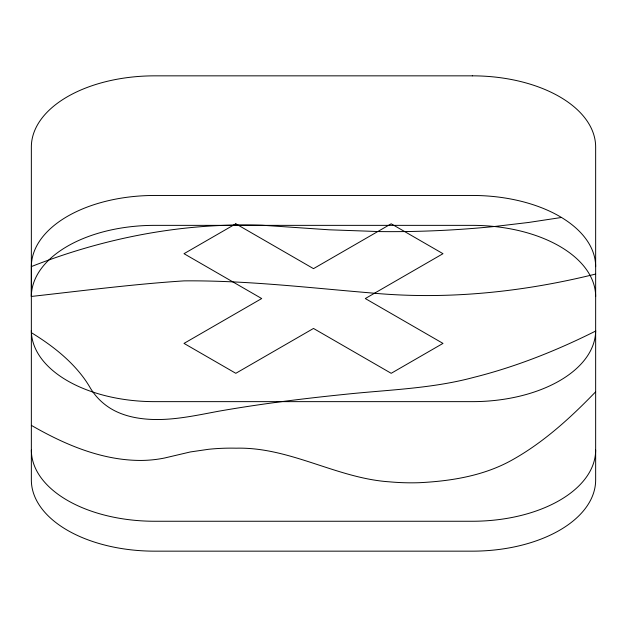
<?xml version="1.0" encoding="UTF-8"?>
<svg xmlns="http://www.w3.org/2000/svg" width="627" height="627" viewBox="0 0 627 627"><rect width="100%" height="100%" fill="white"/><g stroke="black" fill="none" stroke-linecap="round" stroke-linejoin="round"><path stroke-width="0.94" d="M595.65 266.663A123.323 71.204 0 0 0 472.327 195.459L154.673 195.459A123.323 71.204 0 0 0 31.35 266.585L31.35 296.446C82.208 290.803 133.018 284.196 184.103 280.872C246.45 280.316 308.555 287.746 370.604 292.903A348.714 201.33 0 0 0 411.383 295.356C473.416 296.955 535.482 288.969 595.65 274.054M595.65 391.804C570.774 417.566 543.954 442.137 512.557 459.756C484.185 475.815 451.158 481.144 419.001 482.712A141.483 81.682 0 0 1 389.375 481.826C336.597 478.276 289.823 446.832 236.199 448.187A127.657 73.704 0 0 0 208.548 449.293L190.31 451.957L164.689 457.984A73.335 42.338 0 0 1 141.051 460.445C101.88 460.492 64.73 444.614 31.35 425.357M595.65 331.056C556.658 350.587 515.88 366.834 473.526 377.438C431.337 388.779 387.486 389.79 344.286 394.414C302.167 398.717 260.119 403.945 218.408 411.265C191.501 416.289 163.921 422.637 136.49 417.817A58.813 33.952 0 0 1 117.014 411.884C105.736 406.727 96.143 398.082 89.927 387.329A229.278 132.368 0 0 0 82.654 376.451C68.892 358.417 50.568 344.442 31.35 332.663M31.35 266.585C89.12 243.856 150.323 229.521 212.357 225.9A320.836 185.231 0 0 1 262.133 225.234L329.128 229.795L379.445 231.582A598.276 345.414 0 0 0 495.738 226.355L528.679 222.452L561.486 217.467M595.65 450.053A123.323 71.204 0 0 1 472.327 521.256L154.673 521.256A123.323 71.204 0 0 1 31.35 450.053M595.65 296.563A123.323 71.204 0 0 0 472.327 225.359L154.673 225.359A123.323 71.204 0 0 0 31.35 296.563M595.65 330.437A123.323 71.204 0 0 1 472.327 401.641L154.673 401.641A123.323 71.204 0 0 1 31.35 330.437M235.807 223.792L184.009 253.692L261.702 298.546L184.009 343.4L235.807 373.308L313.5 328.454L391.193 373.308L442.991 343.4L365.298 298.546L442.991 253.692L391.193 223.792L313.5 268.646L235.807 223.792M472.327 75.843L154.673 75.843A123.323 71.204 0 0 0 31.35 147.047L31.35 479.953A123.323 71.204 0 0 0 154.673 551.157L472.327 551.157A123.323 71.204 0 0 0 595.65 479.953L595.65 147.047A123.323 71.204 0 0 0 472.327 75.843"/></g></svg>
